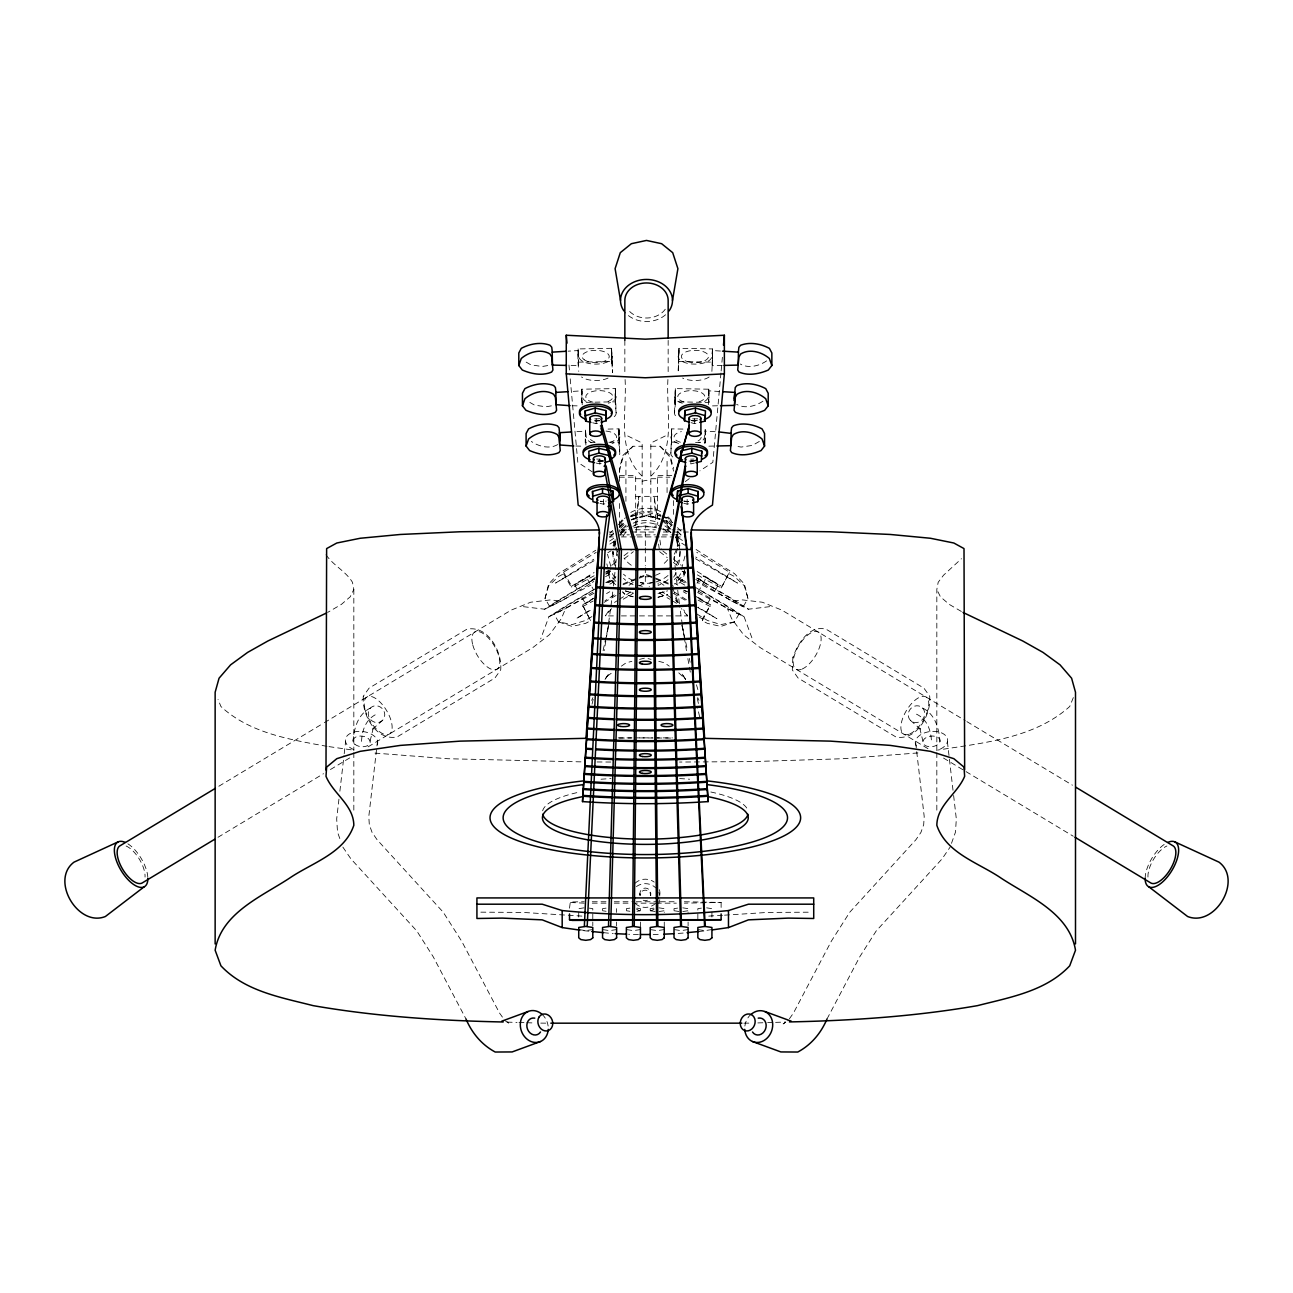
<?xml version="1.0" encoding="UTF-8"?>
<svg xmlns="http://www.w3.org/2000/svg" width="1293" height="1293" viewBox="0 0 1293 1293"><rect width="100%" height="100%" fill="white"/><g stroke="black" fill="none" stroke-linecap="round" stroke-linejoin="round"><path stroke-width="0.75" stroke-dasharray="5 3.75" d="M640.229 582.4L643.785 583.127L643.769 586.763L636.673 584.856M582.222 404.757L581.802 390.842L569.825 391.569M585.891 445.051L585.454 431.119L573.478 431.846M611.524 349.789L612.009 365.062L611.686 349.934M618.83 430.343L619.315 445.632L619.008 430.488M705.186 442.82L705.364 430.973M708.839 402.543L708.839 390.842L720.815 391.569M636.075 532.538L638.839 496.35L634.718 528.498M672.764 456.995A16.793 7.613 0 0 1 670.873 453.132L671.681 428.872L685.5 429.131M674.526 412.855L675.334 388.595L708.871 389.209L709.065 402.43L675.528 401.8L674.526 412.855A16.793 7.613 0 0 0 676.417 416.702M678.987 348.302L678.178 372.578L678.987 348.302L712.54 348.932L712.621 351.777M670.873 453.132L671.875 433.882M711.893 371.366L712.718 353.959M720.961 372.966L712.847 462.328L699.917 470.846M721.138 370.978L722.399 357.078M611.46 353.328L612.478 372.578L611.654 348.302L578.116 348.932L578.456 365.693L568.467 365.466M578.036 351.777L578.149 350.565L568.177 351.163M578.456 365.693L578.149 350.565M614.223 416.702A16.793 7.613 0 0 0 616.131 412.855L615.306 388.595L581.769 389.209L581.802 402.543M581.688 392.054L581.802 390.842M585.454 431.119L585.454 442.82M611.573 351.146L611.654 348.302M615.306 388.595L615.662 405.356L615.339 390.211L615.226 391.423M618.894 431.7L618.975 428.872L605.156 429.131M338.96 799.122L336.681 818.889L337.521 832.126L340.851 841.468M339.881 791.219L343.986 755.645M344.213 753.674L345.587 741.826M353.037 741.616C353.926 728.622 357.676 714.286 370.444 708.014M361.555 741.39C361.927 730.448 365.854 719.15 376.505 714.172M370.073 741.164L373.612 726.714L372.594 729.139L382.583 720.346M377.524 740.954L368.796 816.529L369.313 824.692L372.077 832.417L377.055 839.69L443.224 912.211L461.746 941.32L499.534 1013.049L503.591 1018.771M936.827 750.635L936.827 589.463L938.185 582.286L943.551 575.191L961.459 558.705M712.54 348.932L711.716 356.803A16.793 7.613 0 0 1 694.26 364.109A16.793 7.613 0 0 1 678.178 356.173M722.189 365.466L712.184 365.693L712.669 350.403M708.871 389.209L708.063 397.08A16.793 7.613 0 0 1 702.665 402.382M708.839 390.842L708.419 404.757M608.696 625.327L606.417 637.045A1305.785 1261.289 0 0 0 610.458 609.649M603.088 650.605L609.456 621.416M592.049 704.184L593.39 698.592M549.606 606.433L545.016 598.465L548.636 584.016L558.544 573.607L572.702 564.863A218.258 7.92 -30 0 0 595.717 550.268M614.32 545.711L615.274 541.945M619.428 471.153L623.048 457.059L632.956 446.247L642.168 446.247M614.789 547.004L615.743 543.448M684.983 556.071L681.427 569.324L684.821 571.28M684.611 569.647L683.076 575.401L674.445 584.032M685.128 571.458L683.076 579.119L677.451 584.743M596.881 587.798L548.911 616.713L540.684 638.952M545.016 598.465L548.636 585.842L558.544 576.516L563.57 573.866L563.57 572.104L596.202 552.353M951.486 843.343L955.479 832.126L956.319 818.889L953.361 793.207M1073.335 697.59L1069.715 706.495C1034.093 738.497 983.181 742.861 937.797 750.069M592.986 592.097L565.574 608.615L561.356 618.652L549.493 634.669L532.781 647.615L365.03 748.695M684.595 582.804L677.742 578.666L682.074 571.183L685.403 572.799M697.056 583.256L698.737 579.28L748.437 609.213L771.081 606.498M591.644 700.386L592.954 697.622M325.998 554.745C333.222 565.461 345.732 571.15 352.472 582.286L353.829 589.463L350.209 596.8L341.368 604.413L327.598 612.446M827.003 1018.997L859.78 956.772L876.153 931.025L942.047 858.908L950.145 847.077M673.669 577.147L676.562 572.153M698.042 592.178L705.364 579.49L721.316 587.911L729.43 572.104L696.798 552.353M707.675 603.314L710.924 597.689M715.255 590.19L718.504 584.581M739.063 613.916L734.456 621.885L720.912 626.426L707.384 623.371L702.358 620.721L702.358 618.943L710.487 604.898L697.994 597.285M721.316 587.911L729.43 572.104M702.358 620.721L710.487 604.898M743.394 606.433L747.984 598.465L744.364 584.016L734.456 573.607L720.298 564.863A218.258 7.92 30 0 1 695.602 549.186M605.043 679.439L609.084 673.33L604.979 679.326M613.383 615.904L605.35 615.904L609.31 609.876M789.409 1018.771L793.466 1013.049L831.254 941.32L849.776 912.211L915.945 839.69L920.923 832.417L923.687 824.692L924.204 816.529L915.476 740.954M611.589 608.647L605.35 615.904M650.832 476.196C677.742 450.611 665.184 408.879 668.158 376.295M609.924 533.217L612.737 530.405M618.361 524.78L625.376 517.766M609.924 536.934L614.143 532.716M619.767 527.091L625.376 521.483M609.924 537.161L614.143 532.942M619.767 527.334L625.376 521.709M620.721 533.88L625.925 528.692L625.925 525.103M674.332 579.587L677.096 576.823L685.549 581.705M619.428 523.827L625.376 517.96M620.721 530.372L625.925 525.637M632.956 446.247L623.048 455.249L619.428 468.244L619.428 482.03M595.152 577.599L589.22 582.238L594.085 579.216L544.563 609.213L521.919 606.498M611.751 565.348L616.357 561.744M624.034 555.731L631.711 549.719M624.228 558.818L633.36 551.675M685.274 481.594L689.622 478.378M785.788 1022.052L783.17 1023.911L788.455 1020.322M607.112 676.223L611.864 672.861M621.367 666.154L626.119 662.808L631.889 661.337M629.044 585.293L634.895 581.317M569.518 908.203L570.31 901.964L584.242 901.754M684.369 901.754L721.122 902.449L684.369 903.16M605.447 572.185L608.696 570.181M591.903 616.567L585.616 620.446L572.088 624.6L558.544 621.885L553.937 613.916M609.86 544.094L614.983 540.943M607.904 552.693L611.104 550.737M594.085 575.757L571.684 587.911L571.684 586.149L594.101 572.54M558.544 621.885L572.088 626.426L585.616 623.371L590.642 620.721L582.513 604.898L593.439 598.223M218.84 786.241L322.62 723.708M324.349 722.674L511.123 610.134L530.728 602.215L550.527 599.904L561.243 601.116L593.794 581.494M605.787 574.27L610.926 571.183L615.258 578.666L606.692 583.838M218.016 837.266L323.525 773.699M330.442 769.529L352.924 755.985M557.655 444.598C549.59 449.382 538.664 446.489 531.342 441.446M593.277 598.643L585.761 603.33L593.277 599.37M590.206 610.393L576.128 618.684A218.258 7.92 -30 0 0 591.661 609.116M623.274 599.209L633.522 593.148L625.376 590.853M766.62 360.876C759.298 365.935 748.372 368.828 740.307 364.028M762.967 401.169C755.645 406.212 744.72 409.105 736.638 404.305M759.314 441.446L752.461 445.406L741.131 447.071L735.604 446.133M593.988 560.726L555.554 583.078A218.258 7.92 -30 0 0 593.697 559.271M594.651 579.086L577.745 588.832A32.487 1.18 -30 0 0 553.388 604.93L590.885 585.115M606.498 572.249L611.573 569.324L607.5 554.18M605.512 576.678L608.761 574.803L608.761 571.086M593.923 589.511L582.076 596.332A32.487 1.18 -30 0 0 557.719 612.429L595.216 592.614M605.754 582.674L615.904 576.823L613.092 578.569L613.092 582.286L608.211 585.115M606.546 593.568L609.763 591.709M604.122 602.36L619.783 593.325M582.513 606.659L593.148 601.035M605.916 573.607L610.926 571.183M544.563 609.213L561.243 601.116M606.918 582.723L615.258 578.666M548.911 616.713L565.574 608.615M665.265 435.967L650.832 443.03L650.832 516.99M623.178 583.789L637.53 578.019M639.324 577.292L646.5 574.415L669.822 583.789M622.967 584.775L637.449 578.957M639.259 578.23L646.5 575.32L673.653 586.23M592.679 422.795L596.186 423.635L599.532 422.666M596.332 463.072L599.839 463.912L603.184 462.942M599.984 503.365L603.492 504.189L606.837 503.236M671.762 475.42L657.329 475.42L657.733 524.635M630.984 516.263L646.5 512.109L667.624 517.766L672.376 522.517M632.697 518.913L642.168 516.376M631.146 519.948L646.5 515.826L659.931 519.43A27.072 27.056 0 0 0 632.956 519.463M658.024 593.422L667.624 590.853M658.024 597.14L667.624 594.57M658.024 597.366L667.624 594.796M630.531 516.602L635.671 515.244M659.478 593.034L667.624 591.046M639.566 659.382L645.32 657.927L651.09 659.382M691.109 422.666L694.454 423.635L697.961 422.795M694.309 463.072L690.801 463.912L690.801 459.08M683.803 503.236L687.149 504.189L690.656 503.365M642.168 481.222L646.5 480.285L650.832 481.222M650.832 514.388L646.5 515.325L642.168 514.388M654.549 582.044L649.215 583.127L649.231 586.763M547.731 365.58L542.203 366.501L530.873 364.852L524.021 360.876M551.384 405.857L545.856 406.794L534.542 405.129L527.689 401.169M734.456 621.885L720.912 624.6L707.384 620.446L694.81 612.688M584 907.848L578.731 908.64L578.731 920.163M606.078 908.122L602.554 908.64L602.554 912.405M629.901 908.122L626.378 908.64L626.378 912.405M653.725 908.122L650.201 908.64L650.201 912.405M636.932 911.274L640.439 910.741M677.548 908.122L674.025 908.64L674.025 912.405M658.994 911.533L664.263 910.741M701.372 908.122L697.848 908.64L697.848 920.163M682.817 911.533L688.102 910.741M592.792 929.57L585.761 930.621L578.731 929.57M616.616 929.57L609.585 930.621L602.554 929.57M640.439 929.57L633.408 930.621L626.378 929.57M664.263 929.57L657.232 930.621L650.201 929.57M688.102 929.57L681.055 930.621L674.025 929.57M711.926 929.57L704.879 930.621L697.848 929.57M695.779 579.442L731.757 601.116L742.473 599.904L762.272 602.215L781.877 610.134L965.192 720.589M698.899 931.493L706.77 930.701M917.933 752.93L842.777 758.732L751.896 761.609L679.504 762.046M708.742 916.107L722.561 915.299M724.533 915.169L767.654 912.422L811.762 912.179M757.827 1022.925L765.731 1022.666M767.703 1022.618L773.634 1022.424M775.606 1022.359L785.481 1022.052M712.524 405.889L718.536 405.743M708.871 446.166L716.872 445.988M577.923 353.959L577.923 362.153L611.46 361.523M616.131 412.855L615.129 401.8L581.575 402.43L581.575 394.236M595.103 442.529L585.228 442.707L585.422 429.502L586.246 437.357A16.793 7.613 0 0 0 591.644 442.659M608.906 442.271L618.781 442.093L619.783 453.132A16.793 7.613 0 0 1 617.876 456.995M480.851 912.163L522.986 912.422L581.915 916.107M619.412 738.077L631.372 737.98M639.34 737.915L673.217 738.077M743.847 1023.167L751.896 1023.102M621.416 529.823L627.396 529.807M635.364 529.758L655.292 529.758M650.832 446.247L660.044 446.247L669.952 455.249L673.572 468.244M619.428 475.42L635.671 475.42L635.671 518.735M619.428 477.182L635.671 477.182M657.329 477.182L669.968 477.182M635.671 478.717L642.168 478.717M650.832 478.717L657.329 478.717M635.671 496.35L657.329 496.35M636.883 526.784L656.117 526.784L654.161 496.35L657.329 518.735M609.31 532.021L613.302 532.021M621.319 532.021L629.319 532.021M631.323 532.021L655.325 532.021M663.341 532.021L671.342 532.021M673.346 532.021L681.346 532.021M683.351 532.021L689.347 532.021M609.31 534.817L613.302 534.817M618.248 534.946L629.319 534.817M636.301 534.946L655.325 534.817M662.372 534.946L671.342 534.817M673.346 534.817L681.346 534.817M609.31 536.918L613.302 536.918M621.319 536.918L635.316 536.918M637.32 536.918L659.333 536.918M661.337 536.918L673.346 536.918M675.334 536.918L681.346 536.918M621.4 615.904L637.465 615.904M639.469 615.904L655.535 615.904M657.539 615.904L673.605 615.904M675.609 615.904L687.65 615.904L683.69 609.876M618.183 737.883L632.261 737.883M634.265 737.883L652.367 737.883M654.371 737.883L672.457 737.883M592.259 901.754L606.272 901.754M614.288 901.754L634.313 901.754M636.318 901.754L658.347 901.754M660.351 901.754L676.368 901.754M584.242 903.16L569.518 902.449M592.259 903.16L606.272 903.16M614.288 903.16L630.305 903.16M632.309 903.16L654.339 903.16M656.343 903.16L676.368 903.16M663.261 529.807L675.221 529.855M677.209 529.871L685.177 529.904M580.977 761.868L447.863 758.732L372.723 752.93M597.059 761.965L611.136 762.046M540.765 1023.119L548.814 1023.167M679.181 361.523L712.718 362.153M671.875 442.093L679.762 442.238M695.553 442.529L705.412 442.707L705.412 434.513M572.12 405.743L578.116 405.889M575.773 446.02L581.769 446.166M507.147 1022.116L517.022 1022.424M518.994 1022.488L524.926 1022.666M526.898 1022.731L534.801 1022.989M720.476 351.033L712.508 350.565L712.184 365.693M715.174 431.717L705.186 431.119L704.766 445.051M583.886 930.701L589.786 931.283M603.54 932.673L607.484 933.061A291.087 171.969 0 0 0 613.221 933.465M327.016 746.352C290.004 739.612 249.452 733.034 220.925 706.495L218.032 699.368M329.004 746.627L354.832 750.344M706.641 907.848L711.926 908.64L711.926 920.163M682.817 907.848L688.102 908.64L688.102 912.405M658.994 907.848L664.263 908.64L664.263 912.405M674.025 910.741L681.055 911.791M636.932 908.122L640.439 908.64L640.439 912.405M650.201 910.741L657.232 911.791M626.378 910.741L629.901 911.274M589.285 908.122L592.792 908.64L592.792 920.163M602.554 910.741L606.078 911.274M658.767 661.337L664.521 662.808L669.273 666.154M625.376 591.046L633.522 593.148M657.329 515.244L660.755 516.149M662.469 516.602L667.624 517.96L672.376 522.663M650.832 516.376L660.303 518.913M661.854 519.948L667.624 521.483L671.827 525.701M633.069 596.623L625.376 594.57L622.579 591.758M633.069 596.849L625.376 594.796L622.773 592.194M683.884 590.562L687.391 591.968M627.735 435.967L642.168 443.03L642.168 516.99M683.852 590.028L687.359 591.596M731.757 601.116L748.437 609.213M677.742 578.666L686.082 582.723M698.301 591.063L727.426 608.615L744.089 616.713L752.316 638.952M729.43 573.866L734.456 576.516L744.364 585.842L747.984 598.465M697.784 592.614L735.281 612.429A32.487 1.18 30 0 0 710.924 596.332L697.396 588.525M698.091 600.114L710.487 606.659M695.973 596.526L707.239 603.33L699.723 599.37M695.537 558.721L737.446 583.078A218.258 7.92 30 0 1 695.747 557.008M697.299 574.835L705.364 579.49M696.652 578.1L715.255 588.832A32.487 1.18 30 0 1 739.612 604.93L697.25 582.303M684.789 585.115L679.908 582.286L679.908 578.569L677.096 576.823M683.237 591.709L686.454 593.568M673.217 593.325L687.149 601.358M697.573 607.371L716.872 618.684A218.258 7.92 30 0 1 698.075 607.096M961.329 611.444L949.288 604.413L940.431 596.8L936.827 589.463M675.156 583.563L677.839 585.147M659.478 593.148L669.726 599.209M697.186 571.522L721.316 586.149M673.136 601.245L676.53 603.298M966.922 721.639L1072.43 785.19M682.074 571.183L685.5 573.235M694.406 586.78L744.089 616.713M927.97 748.695L760.219 647.615L743.507 634.669L731.644 618.652L727.426 608.615M943.534 758.07L964.287 770.58M966.016 771.614L1073.255 836.232M699.238 617.052L702.358 618.943M682.445 540.49A218.258 7.92 30 0 1 676.287 536.272L676.304 539.908L686.551 546.179M697.299 578.213L703.78 582.238L696.361 576.436M592.356 471.913L577.809 462.328L570.051 376.942M663.956 585.293L658.105 581.317L658.105 584.371M504.545 1020.322L509.83 1023.911L507.212 1022.052M678.777 672.861L685.678 679.326M662.824 550.931L667.43 554.535M673.572 559.336L681.249 565.348M659.64 551.675L667.253 557.639M673.346 562.39L677.92 565.978M922.555 708.014A8.663 8.017 -51.9 0 1 918.305 722.221A8.663 8.017 -51.9 0 1 908.591 712.298A8.663 8.017 -51.9 0 1 922.555 708.014C935.324 714.286 939.074 728.622 939.963 741.616A8.663 5.301 -6.6 0 1 925.998 745.899A8.663 5.301 -6.6 0 1 928.374 736.638A8.663 5.301 -6.6 0 1 939.963 741.616M916.495 714.172C927.146 719.15 931.073 730.448 931.445 741.39M910.417 720.346L920.406 729.139L919.388 726.714L922.927 741.164M667.075 525.637L670.97 529.193M677.451 527.592L683.076 533.217M677.451 531.31L681.67 535.528M667.624 521.709L671.827 525.928M677.451 531.536L681.67 535.755M665.992 520.433L667.075 521.515M670.97 532.587L667.075 528.692L667.075 517.491M615.824 581.3L609.924 575.401L606.837 563.893M615.549 584.743L609.924 579.119L607.451 569.922M642.168 476.196C615.258 450.611 627.816 408.879 624.842 376.295M687.65 615.904L681.411 608.647M660.044 446.247L669.952 457.059L673.572 471.153M684.983 678.308L681.556 673.33L685.597 679.439M342.855 847.077L350.953 858.908L416.847 931.025L433.22 956.772L465.997 1018.997M587.636 579.49L593.051 588.865M574.496 584.581L577.745 590.19M582.076 597.689L585.325 603.314M563.57 572.104L571.684 586.149M582.513 604.898L590.642 620.721M563.57 573.866L571.684 587.911M697.687 697.622L698.996 700.386M677.354 602.732L674.122 594.667M672.861 588.525L678.017 602.102M696.491 684.821L698.107 690.43M676.304 539.908L678.211 547.004M676.287 536.272L678.68 545.711M697.266 698.592L698.592 704.184M682.041 625.311L687.569 650.605M689.266 658.396L690.123 662.291M681.944 625.327L684.223 637.045M618.975 428.872L619.783 453.132M578.116 348.932L578.925 356.803A16.793 7.613 0 0 0 596.396 364.109A16.793 7.613 0 0 0 612.478 356.173M581.769 389.209L582.577 397.08A16.793 7.613 0 0 0 587.992 402.382M659.915 540.07L661.289 549.719M658.557 544.014L659.365 549.751M947.413 741.826L953.119 791.219M705.299 432.331L705.218 429.502L704.41 437.357A16.793 7.613 0 0 1 699.012 442.659M675.334 388.595L674.994 405.356L675.302 390.211L675.415 391.423M671.681 428.872L671.342 445.632L671.649 430.488L671.762 431.7M577.923 362.153L578.763 371.366M568.968 365.03L569.874 374.954M936.827 752.639L936.827 812.99M721.122 902.449L721.122 908.203M694.454 418.803L694.454 423.635M688.102 922.038L688.102 925.804M687.149 499.373L687.149 504.189M684.239 571.086L684.239 574.803M680.07 551.157L680.07 553.937A33.57 33.537 0 0 1 678.033 565.477M677.904 539.617L677.904 542.882M675.528 393.605L675.528 401.8M673.572 500.617L673.572 518.008M668.158 340.382L668.158 374.307M667.075 461.31L667.075 493.748M664.263 922.038L664.263 927.695M650.735 893.301L650.735 895.403A5.414 5.237 0 0 0 645.32 890.166A5.414 5.237 0 0 0 639.906 895.403L639.906 893.301M646.5 574.415L646.5 575.32M656.699 527.803A69.87 11.298 0 0 0 645.32 526.009L645.32 545.937M645.32 547.941L645.32 565.817M645.32 567.805L645.32 583.66M640.439 922.038L640.439 927.695M625.925 461.31L625.925 503.51M624.842 340.382L624.842 374.307M619.428 503.51L619.428 531.568M618.781 433.882L618.781 442.093M616.616 908.64L616.616 912.405M616.616 922.038L616.616 925.804M615.129 393.605L615.129 401.8M615.096 539.617L615.096 542.882A31.404 31.371 0 0 0 615.937 550.091M612.93 551.157L612.93 553.937M603.492 499.373L603.492 504.189M599.839 459.08L599.839 463.912M596.186 418.803L596.186 423.635M592.792 922.038L592.792 925.804M353.829 589.463L353.829 750.635M353.829 752.639L353.829 810.97M658.638 528.207A69.87 11.298 0 0 1 670.598 532.393M699.594 716.694A1305.785 1261.289 0 0 1 697.444 707.029M690.317 672.134A1305.785 1261.289 0 0 1 687.828 658.509M686.47 650.702A1305.785 1261.289 0 0 1 679.665 605.738M679.407 603.766A1305.785 1261.289 0 0 1 677.467 588.073M677.015 584.145A1305.785 1261.289 0 0 1 675.722 572.363M675.512 570.391A1305.785 1261.289 0 0 1 674.009 554.649M616.987 550.705A1305.785 1261.289 0 0 1 615.921 562.52M615.727 564.491A1305.785 1261.289 0 0 1 615.129 570.391M614.935 572.363A1305.785 1261.289 0 0 1 613.415 586.117M612.72 592A1305.785 1261.289 0 0 1 610.716 607.694M605.803 640.956A1305.785 1261.289 0 0 1 604.17 650.702M620.058 532.393A69.87 11.298 0 0 1 625.376 529.968M633.958 527.803A69.87 11.298 0 0 1 645.32 526.009M683.173 933.061A291.087 171.969 0 0 1 677.435 933.465M658.202 934.354A291.087 171.969 0 0 1 652.254 934.467M638.386 934.467A291.087 171.969 0 0 1 628.608 934.241M542.672 810.792A102.874 26.62 0 0 1 579.814 791.995M710.843 791.995A102.874 26.62 0 0 1 747.322 809.046M601.035 779.226A155.305 40.196 0 0 1 611.007 778.564M679.633 778.564A155.305 40.196 0 0 1 689.605 779.226M659.446 889.632A14.627 14.126 0 0 1 658.832 898.7M655.664 903.274A14.627 14.126 0 0 1 634.992 903.274M634.992 883.313A14.627 14.126 0 0 1 654.226 882.101M659.818 899.605A14.627 14.126 0 0 1 658.832 903.177M654.226 908.979A14.627 14.126 0 0 1 650.912 910.822M639.728 910.822A14.627 14.126 0 0 1 636.415 908.979M636.415 886.578A14.627 14.126 0 0 1 655.664 887.79M658.832 892.38A14.627 14.126 0 0 1 659.818 895.952M647.389 900.235A5.414 5.237 0 0 1 643.251 900.235M640.326 895.289A5.414 5.237 0 0 1 645.32 888.065A5.414 5.237 0 0 1 650.331 895.289M683.625 501.118A16.243 7.37 0 0 0 690.333 501.248A5.964 2.699 0 0 1 684.45 501.086M678.647 443.483A16.793 7.613 0 0 1 670.873 436.743M695.424 460.211A16.793 7.613 0 0 1 688.668 461.051M701.162 437.309A13.544 6.142 0 0 1 695.893 441.915M680.393 442.238A13.544 6.142 0 0 1 681.363 431.603M694.002 459.047A16.243 7.37 0 0 1 690.624 459.144M695.699 460.793A16.243 7.37 0 0 1 690.624 461.068M694.05 460.922A5.964 2.699 0 0 1 688.102 460.809M682.316 403.206A16.793 7.613 0 0 1 674.526 396.45M697.525 420.241A16.793 7.613 0 0 1 692.321 420.775M684.045 401.961A13.544 6.142 0 0 1 681.298 392.636A13.544 6.142 0 0 1 702.018 393.024A13.544 6.142 0 0 1 697.573 402.22M697.654 418.754A16.243 7.37 0 0 1 690.947 418.641M690.947 420.564A16.243 7.37 0 0 0 697.654 420.694A5.964 2.699 0 0 1 691.755 420.532M709.13 376.974A16.793 7.613 0 0 1 682.607 378.057M603.686 501.345A16.243 7.37 0 0 1 600.308 501.248A5.964 2.699 0 0 0 606.191 501.086M619.783 436.743A16.793 7.613 0 0 1 611.993 443.483M603.702 461.068A16.793 7.613 0 0 1 596.784 460.534M605.964 431.054A13.544 6.142 0 0 1 616.341 436A13.544 6.142 0 0 1 610.248 442.238M594.764 441.915A13.544 6.142 0 0 1 589.479 437.309M599.71 418.641A16.243 7.37 0 0 1 593.002 418.754M599.71 420.564A16.243 7.37 0 0 1 593.002 420.694A5.964 2.699 0 0 0 598.885 420.532M608.049 378.057A16.793 7.613 0 0 1 581.527 376.974M600.017 459.144A16.243 7.37 0 0 1 596.655 459.047M603.362 460.841A16.243 7.37 0 0 1 596.655 460.971M602.538 460.809A5.964 2.699 0 0 1 596.59 460.922M616.131 396.45A16.793 7.613 0 0 1 608.34 403.206M600.049 420.791A16.793 7.613 0 0 1 593.131 420.241M593.067 402.22A13.544 6.142 0 0 1 588.638 393.024A13.544 6.142 0 0 1 609.359 392.636A13.544 6.142 0 0 1 606.595 401.961M353.894 749.633A16.243 9.94 6.6 0 1 346.993 735.992A16.243 9.94 6.6 0 1 367.955 732.678A16.243 9.94 6.6 0 1 376.667 746.029M542.074 1014.342A16.243 13.657 69.8 0 1 548.135 1026.044M126.116 846.01A21.658 9.762 58.9 0 1 145.042 877.058M127.91 843.828A25.989 11.718 58.9 0 1 147.855 878.335M916.333 746.029A16.243 9.94 -6.6 0 1 925.675 732.484A16.243 9.94 -6.6 0 1 946.557 736.735A16.243 9.94 -6.6 0 1 937.215 750.296M744.865 1026.044A16.243 13.657 -69.8 0 1 750.926 1014.342M1147.958 877.058A21.658 9.762 -58.9 0 1 1166.884 846.01M1145.145 878.335A25.989 11.718 -58.9 0 1 1165.09 843.828M665.572 314.765A25.989 21.027 0 0 1 624.988 312.292M665.265 309.237A21.658 17.52 0 0 1 627.735 309.237M643.785 583.127A218.258 7.92 -30 0 1 639.275 586.23M630.806 591.887A218.258 7.92 -30 0 1 619.315 599.354M617.521 600.502A218.258 7.92 -30 0 1 614.514 602.425M614.272 594.893A218.258 7.92 -30 0 1 604.93 600.809M613.771 538.292A218.258 7.92 -30 0 1 608.841 541.638M678.486 602.425A218.258 7.92 30 0 1 675.479 600.502M671.924 598.239A218.258 7.92 30 0 1 662.194 591.887M686.438 599.79A218.258 7.92 30 0 1 673.459 591.499M677.435 548.28A31.404 31.371 0 0 1 673.701 558.576M619.299 558.576A31.404 31.371 0 0 1 616.422 551.901M619.299 527.188A31.404 31.371 0 0 1 623.646 521.37M630.79 515.713A31.404 31.371 0 0 1 660.642 514.873M662.21 515.713A31.404 31.371 0 0 1 672.764 525.685M677.063 535.658A31.404 31.371 0 0 1 677.694 546.454M617.698 552.111A31.404 31.371 0 0 1 615.145 541.379M619.299 523.924A31.404 31.371 0 0 1 623.646 518.105M630.79 512.448A31.404 31.371 0 0 1 660.642 511.608M668.028 516.78A31.404 31.371 0 0 1 672.764 522.42M677.063 532.393A31.404 31.371 0 0 1 673.701 555.311M668.028 579.684A33.57 33.537 0 0 1 658.04 585.438M633.134 584.711A33.57 33.537 0 0 1 623.485 578.359M614.967 565.477A33.57 33.537 0 0 1 613.432 548.184M613.836 546.228A33.57 33.537 0 0 1 615.71 540.587M620.737 532.425A33.57 33.537 0 0 1 629.707 524.893M633.134 523.18A33.57 33.537 0 0 1 658.04 522.453M664.893 525.895A33.57 33.537 0 0 1 670.938 530.938M675.576 537.177A33.57 33.537 0 0 1 679.859 550.123M680.021 551.658A33.57 33.537 0 0 1 675.576 566.544M668.028 575.514A33.57 33.537 0 0 1 640.73 582.82M633.134 580.541A33.57 33.537 0 0 1 623.485 574.189M615.71 563.134A33.57 33.537 0 0 1 612.979 551.658M613.141 545.953A33.57 33.537 0 0 1 614.353 540.135M620.737 528.255A33.57 33.537 0 0 1 624.972 524.037M631.372 519.834A33.57 33.537 0 0 1 659.866 519.01M663.293 520.723A33.57 33.537 0 0 1 670.938 526.768M676.465 534.672A33.57 33.537 0 0 1 679.859 545.953M667.705 559.707A27.072 27.056 0 0 1 661.709 565.267M631.291 565.267A27.072 27.056 0 0 1 624.099 558.075M620.64 534.882A27.072 27.056 0 0 1 625.295 526.057M661.709 520.497A27.072 27.056 0 0 1 669.952 529.354M660.044 573.203A27.072 27.056 0 0 1 652.496 576.145M650.476 576.533A27.072 27.056 0 0 1 640.504 576.145M623.048 536.256A27.072 27.056 0 0 1 631.291 527.399M632.956 526.348A27.072 27.056 0 0 1 660.044 526.348M663.341 528.595A27.072 27.056 0 0 1 668.901 534.591M678.534 357.094L678.647 365.062L678.954 349.934L678.534 357.094M792.851 657.555L792.302 669.887L798.072 678.001L895.774 736.881C916.834 741.422 931.429 714.35 929.699 696.248L923.945 688.151L826.227 629.271C809.062 624.567 797.603 643.914 792.851 657.555M363.301 696.248C361.571 714.35 376.166 741.422 397.226 736.881L494.928 678.001L500.698 669.887C502.411 651.801 487.817 624.713 466.773 629.271L369.055 688.151L363.301 696.248M575.951 583.838L574.932 584.598L589.947 575.935L575.951 583.838M704.055 576.339L703.053 575.935L718.068 584.598L704.055 576.339M687.698 361.684A13.544 6.142 0 0 0 708.467 356.739A13.544 6.142 0 0 0 688.668 351.049A13.544 6.142 0 0 0 687.698 361.684M584.258 359.777A13.544 6.142 0 0 0 607.694 359.341A13.544 6.142 0 0 0 595.136 350.355A13.544 6.142 0 0 0 584.258 359.777M354.864 744.267A8.663 5.301 6.6 0 0 369.62 743.863A8.663 5.301 6.6 0 0 360.181 736.04A8.663 5.301 6.6 0 0 354.864 744.267M368.457 711.7A8.663 8.017 51.9 0 0 378.962 722.383A8.663 8.017 51.9 0 0 382.13 708.451A8.663 8.017 51.9 0 0 368.457 711.7M472.785 644.981A21.658 9.762 58.9 0 0 496.657 669.386A21.658 9.762 58.9 0 0 488.027 637.562A21.658 9.762 58.9 0 0 472.785 644.981M365.127 709.841A21.658 9.762 58.9 0 0 388.999 734.246A21.658 9.762 58.9 0 0 380.384 702.422A21.658 9.762 58.9 0 0 365.127 709.841M802.21 669.014A21.658 9.762 -58.9 0 0 820.958 636.544A21.658 9.762 -58.9 0 0 798.379 646.355A21.658 9.762 -58.9 0 0 802.21 669.014M909.852 733.874A21.658 9.762 -58.9 0 0 928.616 701.42A21.658 9.762 -58.9 0 0 906.021 711.231A21.658 9.762 -58.9 0 0 909.852 733.874"/><path stroke-width="1.5" d="M632.568 926.418L636.14 550.527L601.003 427.886M634.249 926.418L637.821 550.495L602.118 425.898L600.453 425.963M608.502 926.418L619.218 550.527L604.768 470.183M610.668 926.418L621.4 550.511L606.223 466.207L605.156 465.254L604.073 466.256M734.424 398.551L734.796 392.409L722.819 391.682M584.339 926.418L602.199 550.495L606.902 514.566M587.2 926.418L605.059 550.527L610.797 506.63L609.359 505.304L607.936 506.581M586.036 737.883L599.257 537.646M599.306 536.918L582.513 801.595A911.824 880.759 0 0 0 611.945 803.098M582.513 801.595L599.306 547.375M734.068 400.442L735.248 387.512L736.978 385.524C746.32 381.985 757.116 384.053 765.731 388.627L768.204 393.25L768.204 405.792L764.68 410.301C755.662 414.196 744.655 416.443 735.345 412.322L734.068 410.285L735.248 397.339L736.978 394.3C745.996 388.66 758.134 392.264 765.731 398.761L768.204 405.792M692.418 502.945L697.67 501.684L698.155 491.469L688.135 488.592L677.597 491.098L677.112 501.312L682.138 502.751M681.007 453.504L681.266 450.804L691.787 448.315L701.824 451.192L701.323 461.407L696.07 462.668M699.723 422.375L704.976 421.13L705.477 410.915L695.44 408.022L684.918 410.527L684.433 420.742L689.444 422.181M677.112 501.312L677.597 491.098M685.791 462.474L680.764 461.019L681.266 450.804M684.433 420.742L684.918 410.527M698.155 491.469L697.67 501.684M701.566 453.891L701.824 451.192M723.482 345.166L724.371 335.243L645.32 339.17L566.269 335.243L566.269 373.839L578.181 505.11A101.29 45.982 0 0 1 599.467 534.106M724.371 335.243L724.371 373.839L712.459 505.11A101.29 45.982 0 0 0 691.173 534.106L704.62 737.883M566.463 365.418L552.467 365.095L552.564 364.06M571.49 431.959L559.513 432.686L559.643 444.97L573.769 445.988M738.319 352.342L738.901 347.219L740.63 345.247C749.972 341.691 760.769 343.776 769.383 348.35L771.856 352.973L771.856 365.515L768.333 370.024C759.314 373.919 748.308 376.15 738.998 372.028L737.721 370.008L738.901 357.062L740.63 354.023C749.649 348.383 761.787 351.987 769.383 358.484L771.856 365.515M730.998 432.896L731.596 427.789L733.325 425.801C742.651 422.261 753.447 424.33 762.078 428.904L764.551 433.527L764.551 446.069L761.027 450.578C751.993 454.473 741.002 456.72 731.676 452.598L730.416 450.562L731.596 437.632L733.325 434.593C742.344 428.937 754.482 432.541 762.078 439.038L764.551 446.069M672.489 300.477L677.904 268.653L672.699 252.668L661.628 243.698L646.5 240.433L631.372 243.698L620.301 252.668L615.096 268.653L620.511 300.477M684.886 472.09L670.776 550.511L681.492 926.418M724.177 365.418L738.174 365.095L738.448 352.132L722.48 351.163M730.998 433.381L719.167 431.959M518.8 365.515L521.273 358.484C528.869 351.987 541.007 348.383 550.026 354.023L551.755 357.062L552.919 370.008L551.658 372.028C542.333 376.15 531.342 373.919 522.307 370.024L518.8 365.515L518.8 352.973L521.273 348.35C529.888 343.776 540.684 341.691 550.026 345.247L551.755 347.219L552.337 352.342M522.453 405.792L524.926 398.761C532.522 392.264 544.66 388.66 553.679 394.3L555.408 397.339L556.572 410.285L555.311 412.322C545.985 416.443 534.995 414.196 525.976 410.301L522.453 405.792L522.453 393.25L524.926 388.627C533.54 384.053 544.337 381.985 553.679 385.524L555.408 387.512L555.99 392.619M526.106 446.069L528.578 439.038C536.175 432.541 548.313 428.937 557.331 434.593L559.061 437.632L560.241 450.562L558.964 452.598C549.654 456.72 538.648 454.473 529.629 450.578L526.106 446.069L526.106 433.527L528.578 428.904C537.193 424.33 547.99 422.261 557.331 425.801L559.061 427.789L560.241 440.719M827.003 1018.997C821.055 1033.042 811.293 1044.792 797.781 1052.033L780.859 1051.936L752.542 1041.544M144.089 886.869L105.396 916.495C78.13 927.55 49.91 880.194 73.992 862.156L118.099 841.888M569.518 919.711L721.122 919.711L572.233 920.406L569.518 919.711L569.518 913.957M215.381 788.326L120.265 845.638A21.658 9.762 58.9 0 0 122.302 868.654A21.658 9.762 58.9 0 0 141.923 883.119L214.557 839.351M325.82 613.318L267.958 640.956L247.658 652.383L230.607 664.844L219.05 678.227L215.139 692.24L215.139 943.955M712.685 929.845L728.476 927.582L748.437 919.856L788.261 918.111L813.717 918.483L813.717 897.924L634.427 897.924M501.716 1021.195L528.11 1011.498M540.458 1041.544L512.141 1051.936L495.219 1052.033C481.707 1044.792 471.945 1033.042 465.997 1018.997M634.427 914.571A801.256 773.941 0 0 0 658.202 914.539A846.123 817.289 0 0 0 728.476 910.563L748.437 904.195L813.717 904.195M590.933 422.375L585.664 421.13L585.179 410.915L595.216 408.022L605.738 410.527L606.223 420.742L601.213 422.181M585.179 415.748L595.216 412.855L605.738 415.36L606.223 420.742M609.876 459.419L609.391 450.804L598.869 448.315L588.832 451.192L589.317 461.407L594.586 462.668M588.832 456.025L598.869 453.132L609.391 455.637L609.876 461.019L604.865 462.474M598.239 502.945L592.97 501.684L592.485 491.469L602.522 488.592L613.044 491.098L613.529 501.312L608.518 502.751M592.485 496.302L602.522 493.409L613.044 495.914L613.529 501.312M684.918 415.36L695.44 412.855L705.477 415.748M681.266 455.637L691.787 453.132L701.824 456.025M677.597 495.914L688.135 493.409L698.155 496.302M687.1 932.673L698.899 931.493M566.172 351.276L552.208 352.132L552.467 365.095M567.837 391.682L555.861 392.409L555.99 404.677L570.116 405.695M724.371 373.839L645.32 377.766L566.269 373.839M789.425 1021.923C852.41 1020.63 915.428 1016.411 977.54 1005.631C1009.849 997.356 1045.827 991.262 1069.715 965.806L1075.501 950.226C1069.376 913.149 1029.519 896.776 1001.299 878.27C978.93 862.884 946.153 853.364 936.827 825.29C937.069 804.941 957.434 793.837 964.643 776.317L964.012 767.121L953.83 758.668L930.41 751.33L890.263 745.398L830.429 741.131L703.117 738.303M720.524 405.695L734.521 405.388L734.796 392.409M716.872 445.988L730.868 445.665L731.143 432.686M585.551 738.319L460.227 741.131L400.394 745.398L360.23 751.33L336.81 758.668L326.628 767.121L325.998 776.317C333.222 793.837 353.587 804.941 353.829 825.29C344.488 853.364 311.71 862.884 289.341 878.27C261.138 896.776 221.281 913.149 215.139 950.226L220.925 965.806C244.813 991.262 280.791 997.356 313.116 1005.631C375.875 1016.54 439.555 1020.678 503.187 1021.987M741.843 1023.167L550.818 1023.183M599.499 529.936L460.227 531.762L400.394 534.462L360.23 538.26L336.81 543.012L326.628 548.588L325.998 770.046M632.455 897.924L476.923 897.924L476.923 918.483L502.395 918.111L542.203 919.856L562.18 927.582L579.943 930.136M476.923 904.195L542.203 904.195L562.18 910.563A846.123 817.289 0 0 0 607.484 913.779A801.256 773.941 0 0 0 632.455 914.539M691.157 529.936L830.429 531.762L890.263 534.462L930.41 538.26L953.83 543.012L964.012 548.588L964.643 770.046M591.741 931.493L603.54 932.673M764.89 1011.498L791.284 1021.195M1174.901 841.888L1219.008 862.156C1243.09 880.194 1214.87 927.55 1187.604 916.495L1148.911 886.869M963.059 612.446L1022.682 640.956L1042.982 652.383L1060.034 664.844L1071.606 678.227L1075.501 692.24L1075.501 943.955M1075.889 787.275L1172.735 845.638A21.658 9.762 -58.9 0 1 1170.698 868.654A21.658 9.762 -58.9 0 1 1151.077 883.119L1074.984 837.266M685.936 466.207L685.08 466.191L669.903 550.511L680.635 926.418M559.513 432.686L559.885 438.828M682.106 510.573L681.282 506.323L686.712 550.511L704.588 926.418M682.623 514.566L687.326 550.511L705.186 926.418M738.077 364.06L738.174 365.095M585.179 410.915L585.664 421.13M592.485 491.469L592.727 494.168M566.269 335.243L566.997 343.178M691.351 536.918L708.128 801.595A911.824 880.759 0 0 1 613.9 803.163M691.351 547.375L708.128 801.595M730.739 442.125L730.771 444.614M657.846 926.418L654.274 550.527L689.363 425.365L653.062 550.511L656.634 926.418M728.476 910.563L728.476 927.582M721.122 913.957L721.122 919.711M704.976 416.298L704.976 421.13M700.903 418.35L700.903 433.785A5.964 2.699 0 0 1 691.755 435.967A5.964 2.699 0 0 1 692.191 431.28A5.964 2.699 0 0 1 700.903 433.785M697.25 458.627L697.25 474.078A5.964 2.699 0 0 1 688.102 476.244A5.964 2.699 0 0 1 688.523 471.573A5.964 2.699 0 0 1 697.25 474.078M695.44 408.022L695.44 412.855M693.598 498.92L693.598 514.355A5.964 2.699 0 0 1 684.45 516.521A5.964 2.699 0 0 1 684.87 511.85A5.964 2.699 0 0 1 693.598 514.355M691.787 448.315L691.787 453.132M691.351 532.021L691.351 549.46L599.306 549.46L599.306 532.021M688.991 418.124L688.991 433.575M688.135 488.592L688.135 493.409M685.338 458.417L685.338 473.852M681.686 498.694L681.686 514.129M680.764 457.803L680.764 461.019M668.158 338.394L668.158 300.477A21.658 17.52 0 0 0 646.5 282.957A21.658 17.52 0 0 0 624.842 300.477L624.842 340.382M613.044 491.098L613.044 495.914M609.391 450.804L609.391 455.637M608.955 498.694L608.955 514.129M605.738 410.527L605.738 415.36M605.302 458.417L605.302 473.852M602.522 488.592L602.522 493.409M601.649 418.124L601.649 433.575M598.869 448.315L598.869 453.132M597.059 498.92L597.059 514.355M595.216 408.022L595.216 412.855M593.406 458.627L593.406 474.078M589.753 418.35L589.753 433.785M589.317 456.591L589.317 461.407M562.18 910.563L562.18 927.582M673.588 933.708A291.087 171.969 0 0 1 663.972 934.16M650.282 934.5A291.087 171.969 0 0 1 640.374 934.5M626.669 934.16A291.087 171.969 0 0 1 615.145 933.594M708.92 796.827A102.874 26.62 0 0 1 720.33 835.989A102.874 26.62 0 0 1 568.645 835.504A102.874 26.62 0 0 1 583.676 796.44M747.984 814.267A102.874 26.62 0 0 1 645.32 839.157A102.874 26.62 0 0 1 542.672 814.267M707.319 784.641A142.198 36.802 0 0 1 756.437 840.725A142.198 36.802 0 0 1 534.219 840.725A142.198 36.802 0 0 1 583.321 784.641M707.724 780.956A155.305 40.196 0 0 1 767.88 842.454A155.305 40.196 0 0 1 522.776 842.454A155.305 40.196 0 0 1 582.917 780.956M704.022 739.612A852.249 823.205 0 0 1 586.618 739.612M703.974 738.756A851.44 822.429 0 0 1 586.683 738.772M699.271 667.576A783.251 756.567 0 0 1 618.329 668.917M616.405 668.853A783.251 756.567 0 0 1 591.37 667.576M699.319 668.416A784.059 757.342 0 0 1 618.313 669.758M616.373 669.693A784.059 757.342 0 0 1 591.321 668.416M700.159 681.023A796.132 769.012 0 0 1 617.892 682.397M615.937 682.332A796.132 769.012 0 0 1 590.481 681.023M700.208 681.864A796.941 769.788 0 0 1 617.86 683.237M615.904 683.173A796.941 769.788 0 0 1 590.432 681.864M701.016 693.921A808.481 780.94 0 0 1 589.64 693.921M701.065 694.761A809.289 781.715 0 0 1 589.576 694.761M701.824 706.253A820.295 792.35 0 0 1 617.052 707.659M615.032 707.594A820.295 792.35 0 0 1 588.816 706.253M701.873 707.093A821.103 793.126 0 0 1 617.036 708.499M615.145 708.435A821.103 793.126 0 0 1 588.768 707.093M702.568 717.47A831.043 802.727 0 0 1 616.68 718.892M614.773 718.827A831.043 802.727 0 0 1 588.089 717.47M702.616 718.31A831.852 803.503 0 0 1 616.664 719.732M614.741 719.668A831.852 803.503 0 0 1 588.024 718.31M703.327 728.961A842.05 813.362 0 0 1 616.308 730.4M614.369 730.335A842.05 813.362 0 0 1 587.329 728.961M703.263 728.121A841.242 812.586 0 0 1 616.341 729.559M614.401 729.494A841.242 812.586 0 0 1 587.378 728.121M704.653 749.132A861.38 832.029 0 0 1 595.863 749.73M591.919 749.504A861.38 832.029 0 0 1 585.988 749.132M704.604 748.291A860.572 831.254 0 0 1 595.911 748.889M591.968 748.663A860.572 831.254 0 0 1 586.052 748.291M692.709 568.063A687.941 664.505 0 0 1 597.948 568.08M692.644 567.223A687.133 663.713 0 0 1 597.996 567.239M705.251 758.102A869.963 840.321 0 0 1 615.339 759.605M613.351 759.524A869.963 840.321 0 0 1 585.406 758.102M705.186 757.262A869.171 839.545 0 0 1 615.371 758.765M613.383 758.684A869.171 839.545 0 0 1 585.454 757.262M695.181 605.625A723.918 699.254 0 0 1 595.475 605.625M695.133 604.785A723.11 698.479 0 0 1 595.523 604.785M694.002 587.685A706.738 682.656 0 0 1 596.655 587.685M693.937 586.844A705.93 681.88 0 0 1 596.703 586.844M705.8 766.507A878.028 848.111 0 0 1 615.064 768.026M613.044 767.945A878.028 848.111 0 0 1 584.84 766.507M705.752 765.666A877.22 847.335 0 0 1 615.096 767.185M613.076 767.105A877.22 847.335 0 0 1 584.905 765.666M698.349 653.563A769.82 743.588 0 0 1 592.307 653.563M698.398 654.403A770.628 744.38 0 0 1 592.242 654.403M707.271 788.649A899.233 868.589 0 0 1 583.385 788.649M707.319 789.49A900.041 869.365 0 0 1 583.321 789.49M707.707 795.389A905.682 874.811 0 0 1 614.11 796.941M612.171 796.876A905.682 874.811 0 0 1 582.933 795.389M707.772 796.229A906.49 875.603 0 0 1 614.078 797.781M612.139 797.716A906.49 875.603 0 0 1 582.884 796.229M706.317 774.362A885.543 855.368 0 0 1 614.805 775.881M612.898 775.816A885.543 855.368 0 0 1 584.323 774.362M706.269 773.521A884.735 854.592 0 0 1 614.838 775.04M612.93 774.976A884.735 854.592 0 0 1 584.388 773.521M697.363 638.71A755.597 729.85 0 0 1 619.282 640.003M617.278 639.938A755.597 729.85 0 0 1 593.277 638.71M697.315 637.869A754.789 729.074 0 0 1 619.315 639.162M617.311 639.098A754.789 729.074 0 0 1 593.342 637.869M696.329 623A740.566 715.32 0 0 1 594.327 623M696.28 622.159A739.758 714.544 0 0 1 594.376 622.159M706.835 782.2A893.059 862.625 0 0 1 583.806 782.2M706.786 781.36A892.251 861.849 0 0 1 583.87 781.36M677.257 499.648A16.243 7.37 0 0 1 675.625 489.013A16.243 7.37 0 0 1 699.093 488.754A16.243 7.37 0 0 1 698.64 499.405M673.249 495.478A16.243 7.37 0 0 1 671.536 493.021M671.406 491.744A16.243 7.37 0 0 1 688.312 484.681A16.243 7.37 0 0 1 703.861 492.358M682.365 500.052A5.964 2.699 0 0 1 687.876 496.108A5.964 2.699 0 0 1 692.676 500.246M682.607 459.92A16.243 7.37 0 0 1 678.389 449.221A16.243 7.37 0 0 1 702.244 448.251A16.243 7.37 0 0 1 702.293 459.128M676.902 455.184A16.243 7.37 0 0 1 691.965 444.404A16.243 7.37 0 0 1 705.008 455.718M686.017 459.775A5.964 2.699 0 0 1 691.545 455.815A5.964 2.699 0 0 1 696.329 459.969M684.563 419.094A16.243 7.37 0 0 1 683.431 408.216A16.243 7.37 0 0 1 707.368 408.669A16.243 7.37 0 0 1 704.265 419.465M678.712 411.19A16.243 7.37 0 0 1 695.618 404.127A16.243 7.37 0 0 1 711.182 411.788M689.67 419.498A5.964 2.699 0 0 1 695.198 415.538A5.964 2.699 0 0 1 699.982 419.692M592 499.405A16.243 7.37 0 0 1 591.564 488.754A16.243 7.37 0 0 1 615.032 489.013A16.243 7.37 0 0 1 613.399 499.648M589.285 495.995A16.243 7.37 0 0 1 598.158 485.004A16.243 7.37 0 0 1 619.234 491.744M597.98 500.246A5.964 2.699 0 0 1 602.764 496.108A5.964 2.699 0 0 1 608.292 500.052M586.375 419.465A16.243 7.37 0 0 1 583.272 408.669A16.243 7.37 0 0 1 607.225 408.216A16.243 7.37 0 0 1 606.078 419.094M580.686 414.31A16.243 7.37 0 0 1 595.039 404.127A16.243 7.37 0 0 1 611.169 413.728M590.675 419.692A5.964 2.699 0 0 1 595.459 415.538A5.964 2.699 0 0 1 600.97 419.498M590.028 459.742A16.243 7.37 0 0 1 586.925 448.946A16.243 7.37 0 0 1 610.878 448.493A16.243 7.37 0 0 1 609.73 459.371M583.127 452.065A16.243 7.37 0 0 1 602.91 444.566A16.243 7.37 0 0 1 613.739 455.184M594.327 459.969A5.964 2.699 0 0 1 599.112 455.815A5.964 2.699 0 0 1 604.623 459.775M540.49 1032.008A8.663 7.289 69.8 0 1 527.592 1029.39A8.663 7.289 69.8 0 1 534.785 1018.141M548.248 1029.357A16.243 13.657 69.8 0 1 530.954 1041.495A16.243 13.657 69.8 0 1 521.483 1018.48A16.243 13.657 69.8 0 1 542.074 1014.342M147.855 878.335A25.989 11.718 58.9 0 1 133.276 884.25A25.989 11.718 58.9 0 1 114.867 855.061A25.989 11.718 58.9 0 1 125.13 842.341M750.991 1014.455A8.663 7.289 -69.8 0 1 751.847 1028.969A8.663 7.289 -69.8 0 1 740.259 1023.991A8.663 7.289 -69.8 0 1 750.991 1014.455A16.243 13.657 -69.8 0 1 771.517 1018.48A16.243 13.657 -69.8 0 1 762.046 1041.495A16.243 13.657 -69.8 0 1 744.752 1029.357M758.215 1018.141A8.663 7.289 -69.8 0 1 765.408 1029.39A8.663 7.289 -69.8 0 1 752.51 1032.008M1167.87 842.341A25.989 11.718 -58.9 0 1 1178.133 855.061A25.989 11.718 -58.9 0 1 1159.724 884.25A25.989 11.718 -58.9 0 1 1145.145 878.335M623.986 310.999A25.989 21.027 0 0 1 646.5 279.45A25.989 21.027 0 0 1 669.014 310.999M592.792 937.829L590.626 939.591L585.761 940.318L580.896 939.591L578.731 937.829L578.731 927.469L585.761 926.418L592.792 927.469L592.792 937.829M616.616 937.829L614.45 939.591L609.585 940.318L604.72 939.591L602.554 937.829L602.554 927.469L609.585 926.418L616.616 927.469L616.616 937.829M640.439 937.829L638.273 939.591L633.408 940.318L628.543 939.591L626.378 937.829L626.378 927.469L633.408 926.418L640.439 927.469L640.439 937.829M664.263 937.829L662.097 939.591L657.232 940.318L652.367 939.591L650.201 937.829L650.201 927.469L657.232 926.418L664.263 927.469L664.263 937.829M688.102 937.829L685.936 939.591L681.055 940.318L676.191 939.591L674.025 937.829L674.025 927.469L681.055 926.418L688.102 927.469L688.102 937.829M711.926 937.829L709.76 939.591L704.879 940.318L700.014 939.591L697.848 937.829L697.848 927.469L704.879 926.418L711.926 927.469L711.926 937.829M640.164 598.627A5.964 1.535 0 0 0 650.476 598.627A5.964 1.535 0 0 0 645.32 596.315A5.964 1.535 0 0 0 640.164 598.627M664.004 726.456A5.964 1.535 0 0 0 672.942 725.114A5.964 1.535 0 0 0 664.004 723.789A5.964 1.535 0 0 0 664.004 726.456M640.164 632.907A5.964 1.535 0 0 0 650.476 632.907A5.964 1.535 0 0 0 645.32 630.596A5.964 1.535 0 0 0 640.164 632.907M642.346 664.085A5.964 1.535 0 0 0 651.284 662.759A5.964 1.535 0 0 0 642.346 661.418A5.964 1.535 0 0 0 642.346 664.085M620.688 726.456A5.964 1.535 0 0 0 629.626 725.114A5.964 1.535 0 0 0 620.688 723.789A5.964 1.535 0 0 0 620.688 726.456M642.346 756.502A5.964 1.535 0 0 0 651.284 755.177A5.964 1.535 0 0 0 642.346 753.835A5.964 1.535 0 0 0 642.346 756.502M642.346 773.359A5.964 1.535 0 0 0 651.284 772.034A5.964 1.535 0 0 0 642.346 770.693A5.964 1.535 0 0 0 642.346 773.359M640.164 690.494A5.964 1.535 0 0 0 650.476 690.494A5.964 1.535 0 0 0 645.32 688.183A5.964 1.535 0 0 0 640.164 690.494M597.98 515.681A5.964 2.699 0 0 0 608.292 515.503A5.964 2.699 0 0 0 602.764 511.543A5.964 2.699 0 0 0 597.98 515.681M590.675 435.127A5.964 2.699 0 0 0 600.97 434.933A5.964 2.699 0 0 0 595.459 430.973A5.964 2.699 0 0 0 590.675 435.127M594.327 475.404A5.964 2.699 0 0 0 604.623 475.21A5.964 2.699 0 0 0 599.112 471.266A5.964 2.699 0 0 0 594.327 475.404M539.1 1016.977A8.663 7.289 69.8 0 0 544.806 1030.844A8.663 7.289 69.8 0 0 551.998 1019.595A8.663 7.289 69.8 0 0 539.1 1016.977"/></g></svg>
